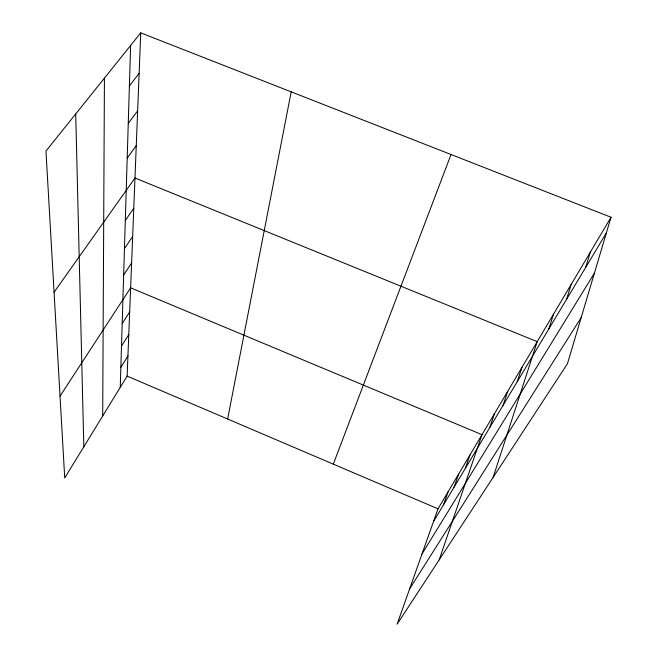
<?xml version="1.0" encoding="UTF-8"?>
<svg xmlns="http://www.w3.org/2000/svg" width="657" height="657" viewBox="0 0 657 657"><rect width="100%" height="100%" fill="white"/><g stroke="black" fill="none" stroke-linecap="round" stroke-linejoin="round"><path stroke-width="0.99" d="M102.689 415.996L104.438 78.117M120.247 387.343L130.62 45.464M140.729 32.85L45.965 151.053L64.723 477.943L127.13 376.116L140.729 32.85L611.035 217.253L567.467 363.691L397.132 624.15L437.997 508.83L611.035 217.253M227.626 419.018L291.199 91.849M585.65 267.473L590.339 252.124M566.523 299.403L571.253 284.292M548.85 328.927L553.596 314.046M493.136 477.343L537.212 341.656L134.981 178.022L54.063 292.225M517.223 381.733L521.97 367.345M503.024 405.443L507.746 391.301M489.752 427.6L494.458 413.705M439.18 559.863L482 434.688L130.628 287.832L60.025 396.138M465.328 468.375L469.96 454.973M454.069 487.182L458.66 474.017M443.475 504.863L448.025 491.937M333.304 464.129L451.031 154.518M433.505 521.518L606.411 232.808M422.016 553.933L594.404 273.148M120.855 367.329L127.934 355.946M121.504 346.124L128.78 334.577M409.664 588.795L581.199 317.553M122.186 323.614L129.675 311.919M123.656 274.954L131.614 262.964M124.46 248.609L132.665 236.487M125.306 220.481L133.782 208.236M127.203 158.099L136.262 145.64M128.255 123.385L137.642 110.844M129.388 85.952L139.128 73.354M127.13 376.116L437.997 508.83M75.711 113.948L83.825 446.776"/></g></svg>
